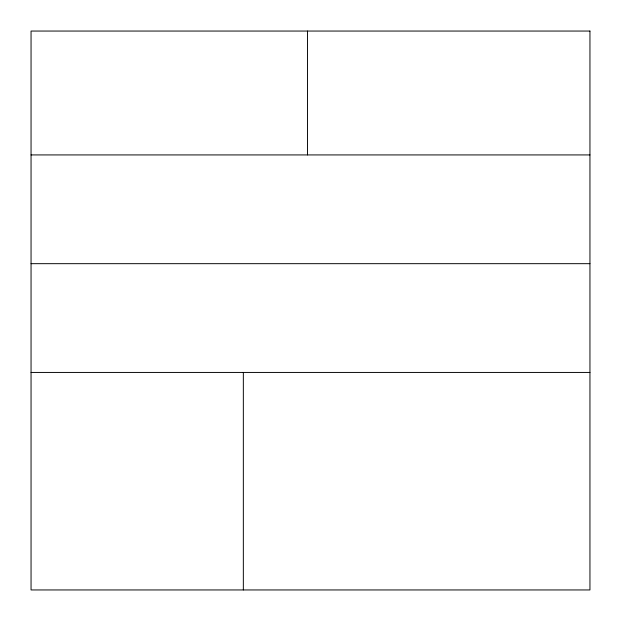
<?xml version="1.0" encoding="UTF-8"?>
<svg xmlns="http://www.w3.org/2000/svg" width="621" height="621" viewBox="0 0 621 621"><rect width="100%" height="100%" fill="white"/><g stroke="black" fill="none" stroke-linecap="round" stroke-linejoin="round"><path stroke-width="0.93" d="M31.05 154.924L589.95 154.924M31.05 263.677L589.95 263.677M31.05 372.437L589.95 372.437M307.535 31.05L307.535 154.924M243.339 372.437L243.339 589.95M589.95 31.05L31.05 31.05L31.05 589.95L589.95 589.95L589.95 31.05"/></g></svg>
